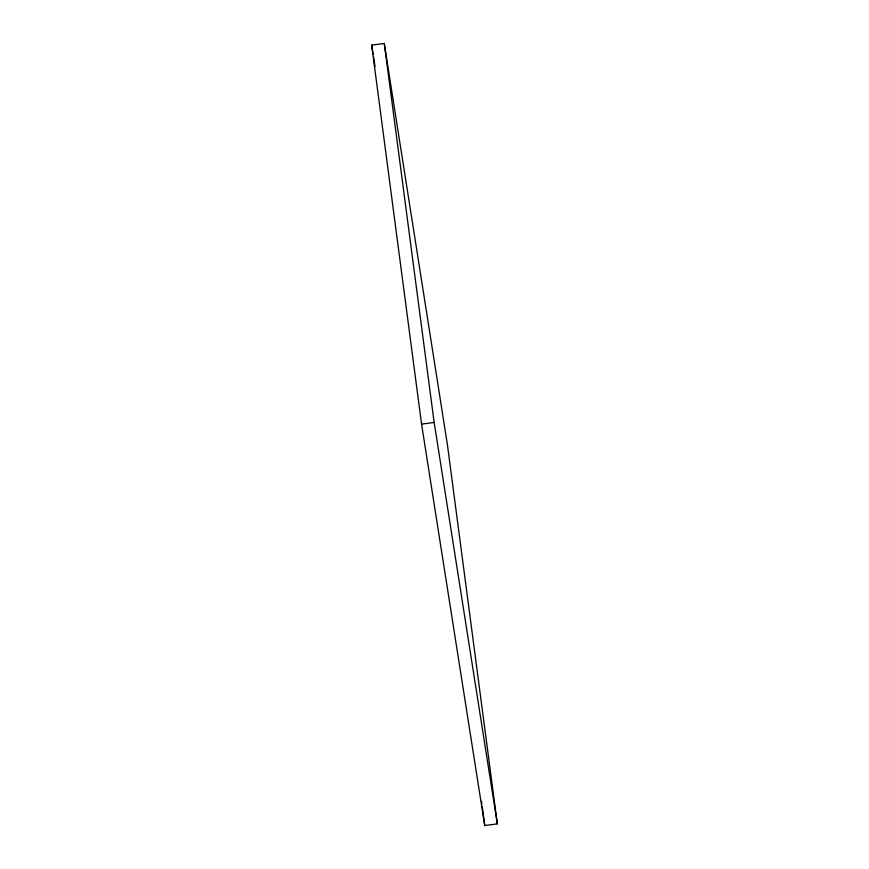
<?xml version="1.0" encoding="UTF-8"?>
<svg xmlns="http://www.w3.org/2000/svg" width="869" height="869" viewBox="0 0 869 869"><rect width="100%" height="100%" fill="white"/><g stroke="black" fill="none" stroke-linecap="round" stroke-linejoin="round"><path stroke-width="1.3" d="M371.671 45.123L384.261 43.45L447.437 444.895L497.329 823.877L484.739 825.55L421.563 424.105L371.671 45.123L373.149 54.486M421.563 424.105L434.152 422.443L497.329 823.877M373.572 57.169L375.039 66.533M384.261 43.45L434.152 422.443M481.556 801.359L481.904 804.042M482.262 806.736L484.739 825.55"/></g></svg>
